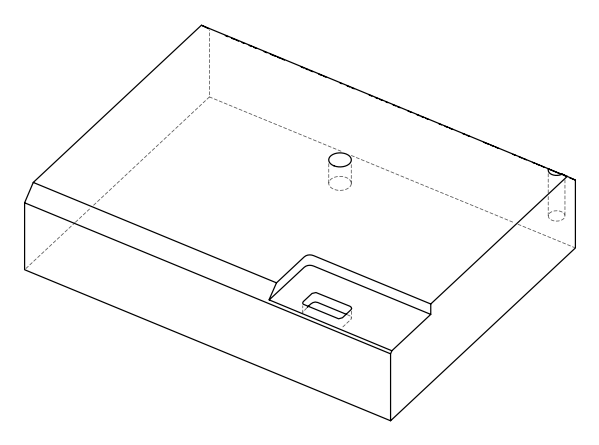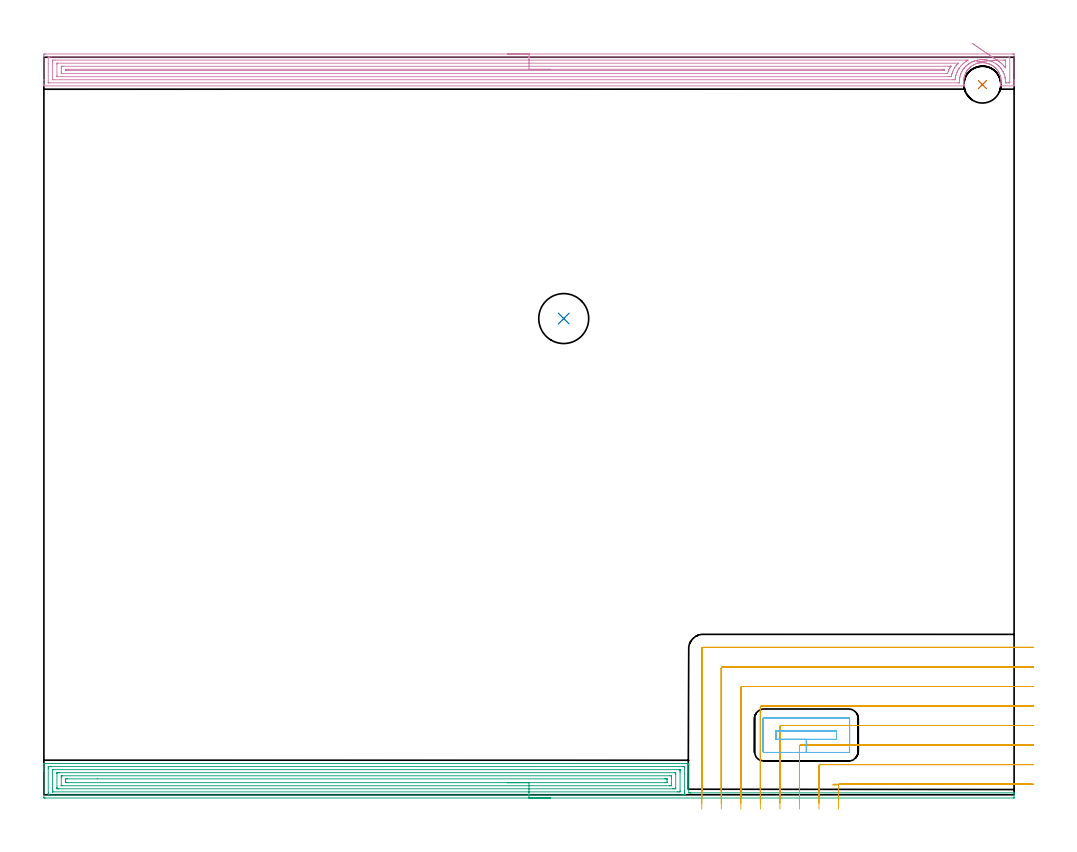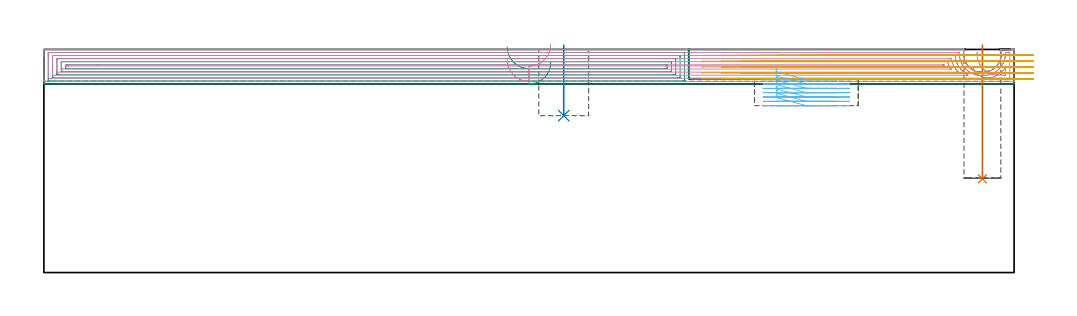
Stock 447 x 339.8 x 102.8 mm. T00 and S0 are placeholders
(PLAN: 6 operations, 4 tool changes, 54.4 min)
(1 INDEXABLE_INSERT_DRILL_BLIND_HOLE_FROM_SOLID | STEP1POCKET | NXT0302_005 | 0.25 min | 13452 mm3)
(2 INDEXABLE_INSERT_DRILL_BLIND_HOLE_FROM_SOLID_1 | STEP1POCKET_1 | UGT0302_002 | 0.13 min | 12654 mm3)
(3 AREA_MILL | FG_CHAMFER_SURFACE | UGT0205_001 | 15.75 min | 54690 mm3)
(4 AREA_MILL_1 | FG_CHAMFER_SURFACE_1 | UGT0205_001 | 21.36 min | 47612 mm3)
(5 MILL_CORNER_NOTCH_RECTANGULAR | CORNER_NOTCH_RECTANGULAR | UGT0201_130 | Follow Part, ap 3, ae 75% | 13.84 min | 132719 mm3)
(6 MILL_RECTANGULAR_POCKET | POCKET_RECTANGULAR_STRAIGHT | UGT0201_126 | Follow Part, ap 2, ae 75% | 3.1 min | 14033 mm3)
(TOOL NXT0302_005 | Index. Insert Drill 17mm [880-D1700L20-05] | D17 PA176 FL85 Z2)
(TOOL UGT0302_002 | Indexable Insert Drill 23mm | D23 PA180 FL50 Z2)
(TOOL UGT0205_001 | Chamfer Mill 20 x 3 x 45 deg. | D20 FL50 Z2)
(TOOL UGT0201_130 | Carbide End Mill 12.0 | D12 FL15 Z4)
(TOOL UGT0201_126 | Carbide End Mill 8.0 | D8 FL15 Z4)
(OP 1 INDEXABLE_INSERT_DRILL_BLIND_HOLE_FROM_SOLID)
G17 G21 G94 G90
T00 M6
G54
G17 G0 G90 X432.4 Y327.2 S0 M3
G43 Z112.8 H1
G94 G81 G98 Z43.2 F250. R104.8
G80
M5
M2
(OP 2 INDEXABLE_INSERT_DRILL_BLIND_HOLE_FROM_SOLID_1)
G17 G21 G94 G90
T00 M6
G54
G17 G0 G90 X239.5 Y219.4 S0 M3
G43 Z112.8 H0
G94 G81 G98 Z72.3 F250. R104.8
G80
M5
M2
(OP 3 AREA_MILL)
G17 G21 G94 G90
T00 M6
G54
G17 G0 G90 X233.5 Y-1.5 S1061 M3
G43 Z112.8 H0
Z96.9
G94 G1 X233.462 Z96.028 F250.
X233.348 Z95.164
X233.159 Z94.312
X232.897 Z93.48
X232.563 Z92.674
X232.16 Z91.9
X231.692 Z91.164
X231.16 Z90.472
X230.571 Z89.829
X229.928 Z89.24
X229.236 Z88.709
X228.5 Z88.24
X227.726 Z87.837
X226.92 Z87.503
X226.088 Z87.241
X225.237 Z87.052
X224.372 Z86.938
X223.5 Z86.9
X0.618
X0.182 Y-1.496 Z86.902
X0.01 Y-1.492 Z86.906
X0. Y-1.317 Z87.081
Y10.69 Z99.085
Y11.3 Z99.694
Y11.844 Z100.241
Y12.181 Z100.577
Y12.726 Z101.122
Y13.063 Z101.458
Y13.738 Z102.137
Y14.052 Z102.451
X0.006 Y14.395 Z102.785
X0.008 Y14.397 Z102.788
X0.171 Y14.4 Z102.8
X296.305
X297.092 Y14.394 Z102.792
X297.094 Y14.387 Z102.784
X297.1 Y13.995 Z102.393
Y0.9 Z89.3
X297.462
X297.645 Y0.903 Z89.297
X297.81 Y0.911 Z89.288
X297.835
X297.925 Y0.9 Z89.3
X297.927
X446.829
X446.99 Y0.897 Z89.289
X447. Y0.761 Z89.161
Y0.512 Z88.911
Y-0.163 Z88.231
Y-1.381 Z87.015
X446.997 Y-1.491 Z86.905
X446.829 Y-1.5 Z86.9
X223.5
Y-0.086 Z88.314
X2.404 Y-0.085 Z88.315
X2.325 Y-0.084 Z88.316
X2.033 Y-0.079 Z88.321
X2.01 Y0.016 Z88.416
X2.003 Y0.233 Z88.633
X2.001 Y0.719 Z89.119
X2. Y1.118 Z89.518
X2.001 Y12.181 Z100.581
X2.003 Y12.577 Z100.977
X2.01 Y12.972 Z101.372
X2.404 Y12.983 Z101.383
X2.484 Y12.984 Z101.384
X3.298 Y12.986 Z101.386
X294.519 Y12.985 Z101.385
X294.598
X294.937 Y12.979 Z101.379
X295.09 Y12.971 Z101.371
X295.093 Y12.883 Z101.283
X295.099 Y12.49 Z100.89
X295.1 Y1.908 Z90.308
X295.102 Y1.601 Z90.001
X295.11 Y1.017 Z89.417
X295.127 Y0.719 Z89.119
X295.179 Y0.533 Z88.933
X295.264 Y0.357 Z88.757
X295.412 Y0.154 Z88.554
X295.565 Y-0.002 Z88.398
X295.631 Y-0.067 Z88.333
X295.412 Y-0.08 Z88.32
X295.331 Y-0.083 Z88.317
X294.519 Y-0.086 Z88.314
X294.44
X223.5
Y1.329 Z89.729
X4.191
X4.099 Y1.33 Z89.73
X4.027 Y1.333 Z89.733
X4.012 Y1.335 Z89.735
X4.008 Y1.359 Z89.759
X4.004 Y1.412 Z89.812
X4.001 Y1.601 Z90.001
X4. Y1.789 Z90.189
X4.001 Y11.3 Z99.7
X4.002 Y11.486 Z99.886
X4.008 Y11.55 Z99.95
X4.011 Y11.566 Z99.966
X4.02 Y11.567 Z99.967
X4.053 Y11.569 Z99.969
X4.191 Y11.571 Z99.971
X292.457
X292.732 Y11.57 Z99.97
X293.007 Y11.566 Z99.966
X293.078 Y11.565 Z99.965
X293.09 Y11.517 Z99.917
X293.095 Y11.42 Z99.82
X293.098 Y11.3 Z99.7
X293.1 Y10.937 Z99.337
Y10.418 Z98.818
Y2.119 Z90.519
X293.096 Y1.601 Z90.001
X293.093 Y1.419 Z89.819
X293.09 Y1.335 Z89.735
X293.003 Y1.333 Z89.733
X292.732 Y1.33 Z89.73
X292.114 Y1.329 Z89.729
X291.839
X223.5
Y2.743 Z91.143
X6.871
X6.606 Y2.744 Z91.144
X6.129 Y2.748 Z91.148
X6.025 Y2.75 Z91.15
X6.01 Y2.932 Z91.332
X6. Y3.341 Z91.741
Y3.364 Z91.764
X6.001 Y9.966 Z98.366
X6.003 Y10.073 Z98.473
X6.007 Y10.126 Z98.526
X6.009 Y10.148 Z98.548
X6.033 Y10.15 Z98.55
X6.245 Y10.154 Z98.554
X6.871 Y10.157 Z98.557
X7.135
X290.681
X290.945 Y10.155 Z98.555
X291.035 Y10.153 Z98.553
X291.081 Y10.151 Z98.551
X291.09 Y9.993 Z98.393
X291.097 Y9.689 Z98.089
X291.099 Y9.536 Z97.936
Y3.212 Z91.612
X291.097 Y3.059 Z91.459
X291.09 Y2.76 Z91.16
X290.945 Y2.75 Z91.15
X290.678 Y2.746 Z91.146
X290.052 Y2.743 Z91.143
X289.788
X223.5
Y4.157 Z92.557
X8.567
X8.387 Y4.159 Z92.559
X8.03 Y4.164 Z92.564
X8.008 Y4.171 Z92.571
X8.006 Y4.179 Z92.579
X8.002 Y4.203 Z92.603
X8.001 Y4.246 Z92.646
X8. Y7.773 Z96.173
X8.002 Y8.42 Z96.82
X8.007 Y8.654 Z97.054
X8.01 Y8.729 Z97.129
X8.298 Y8.737 Z97.137
X8.478 Y8.742 Z97.142
X8.568 Y8.743 Z97.143
X8.657
X288.265
X289.073 Y8.739 Z97.139
X289.078 Y8.737 Z97.137
X289.094 Y8.718 Z97.118
X289.097 Y8.654 Z97.054
X289.1 Y7.831 Z96.231
Y5.185 Z93.585
Y4.304 Z92.704
X289.098 Y4.246 Z92.646
X289.094 Y4.195 Z92.595
X289.091 Y4.171 Z92.571
X289.083 Y4.164 Z92.564
X288.985 Y4.162 Z92.562
X288.625 Y4.158 Z92.558
X288.445 Y4.157 Z92.557
X288.355
X223.5
Y5.571 Z93.971
X11.337
X10.887 Y5.572 Z93.972
X10.444 Y5.575 Z93.975
X10.01 Y5.578 Z93.978
X10.005 Y6.009 Z94.409
X10.001 Y6.446 Z94.846
X10.004 Y6.891 Z95.291
X10.007 Y7.322 Z95.722
X10.444 Y7.325 Z95.725
X10.895 Y7.328 Z95.728
X24.6 Y7.329 Z95.729
X286.035
X286.479 Y7.328 Z95.728
X286.932 Y7.325 Z95.725
X287.069 Y7.322 Z95.722
X287.09 Y7.314 Z95.714
X287.094 Y7.265 Z95.665
X287.099 Y7.161 Z95.561
X287.1 Y6.009 Z94.409
X287.099 Y5.703 Z94.103
X287.096 Y5.626 Z94.026
X287.091 Y5.589 Z93.989
X287.088 Y5.578 Z93.978
X287.069 Y5.577 Z93.977
X286.921 Y5.573 Z93.973
X286.479 Y5.571 Z93.971
X286.029
X223.5
X222.628 Z94.009
X221.764 Z94.123
X220.912 Z94.312
X220.08 Z94.574
X219.274 Z94.908
X218.5 Z95.311
X217.764 Z95.78
X217.072 Z96.311
X216.429 Z96.9
X215.84 Z97.543
X215.309 Z98.235
X214.84 Z98.971
X214.437 Z99.745
X214.103 Z100.551
X213.841 Z101.383
X213.652 Z102.235
X213.538 Z103.1
X213.5 Z103.971
G0 Z112.8
M5
M2
(OP 4 AREA_MILL_1)
G17 G21 G94 G90
T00 M6
G54
G17 G0 G90 X213.5 Y341.3 S1061 M3
G43 Z112.8 H0
Z98.1
G94 G1 X213.538 Z97.228 F250.
X213.652 Z96.364
X213.841 Z95.512
X214.103 Z94.68
X214.437 Z93.874
X214.84 Z93.1
X215.309 Z92.364
X215.84 Z91.672
X216.429 Z91.029
X217.072 Z90.44
X217.764 Z89.908
X218.5 Z89.44
X219.274 Z89.037
X220.08 Z88.703
X220.912 Z88.441
X221.764 Z88.252
X222.628 Z88.138
X223.5 Z88.1
X446.382
X446.92 Y341.295 Z88.103
X446.99 Y341.292 Z88.106
X447. Y341.216 Z88.181
Y329.578 Z99.817
Y329.038 Z100.359
Y328.703 Z100.693
Y328.163 Z101.233
Y327.829 Z101.566
Y327.159 Z102.24
Y326.871 Z102.529
X446.997 Y326.733 Z102.659
X446.99 Y326.602 Z102.788
X446.829 Y326.6 Z102.8
X441.022
X440.751 Y326.604 Z102.79
X440.78 Y326.792 Z102.604
X440.813 Y326.954 Z102.443
X440.844 Y327.107 Z102.291
X440.921 Y327.553 Z101.845
X440.93 Y327.623 Z101.776
X440.953 Y327.966 Z101.434
X440.984 Y328.444 Z100.956
X440.99 Y328.889 Z100.51
X440.968 Y329.334 Z100.065
X440.93 Y329.776 Z99.624
X440.898 Y330. Z99.399
X440.859 Y330.224 Z99.175
X440.81 Y330.452 Z98.947
X440.764 Y330.671 Z98.728
X440.647 Y331.115 Z98.285
X440.583 Y331.313 Z98.087
X440.502 Y331.562 Z97.837
X440.329 Y332.004 Z97.393
X440.037 Y332.651 Z96.747
X439.943 Y332.821 Z96.577
X439.902 Y332.894 Z96.504
X439.627 Y333.345 Z96.053
X439.514 Y333.513 Z95.886
X439.329 Y333.785 Z95.614
X439.144 Y334.033 Z95.366
X438.938 Y334.276 Z95.123
X438.868 Y334.358 Z95.039
X438.578 Y334.675 Z94.724
X438.426 Y334.825 Z94.574
X438.251 Y334.996 Z94.402
X438.045 Y335.176 Z94.223
X437.917 Y335.287 Z94.112
X437.573 Y335.565 Z93.834
X437.389 Y335.699 Z93.699
X437.358 Y335.722 Z93.676
X436.903 Y336.015 Z93.384
X436.465 Y336.273 Z93.125
X436.289 Y336.367 Z93.032
X436.109 Y336.455 Z92.944
X435.573 Y336.684 Z92.712
X435.394 Y336.749 Z92.647
X435.216 Y336.813 Z92.581
X435.128 Y336.846 Z92.55
X434.68 Y336.984 Z92.415
X434.234 Y337.093 Z92.306
X433.787 Y337.179 Z92.22
X433.468 Y337.223 Z92.176
X433.341 Y337.24 Z92.158
X432.983 Y337.272 Z92.125
X432.894 Y337.28 Z92.117
X432.671 Y337.291 Z92.105
X432.447 Y337.296 Z92.098
X432.089 Y337.286 Z92.11
X432.001 Y337.284 Z92.113
X431.788 Y337.267 Z92.126
X431.683 Y337.26 Z92.136
X431.554 Y337.251 Z92.146
X431.196 Y337.204 Z92.189
X431.108 Y337.194 Z92.203
X430.66 Y337.113 Z92.285
X430.215 Y337.009 Z92.389
X429.856 Y336.902 Z92.493
X429.767 Y336.877 Z92.52
X429.322 Y336.719 Z92.679
X428.693 Y336.455 Z92.943
X428.516 Y336.366 Z93.031
X428.429 Y336.322 Z93.075
X427.979 Y336.065 Z93.334
X427.536 Y335.786 Z93.614
X427.232 Y335.564 Z93.832
X427.176 Y335.518 Z93.878
X427.043 Y335.408 Z93.987
X426.73 Y335.15 Z94.249
X426.643 Y335.079 Z94.321
X426.381 Y334.825 Z94.575
X426.227 Y334.676 Z94.724
X426.134 Y334.572 Z94.826
X425.969 Y334.387 Z95.008
X425.836 Y334.241 Z95.158
X425.75 Y334.146 Z95.254
X425.68 Y334.054 Z95.346
X425.601 Y333.95 Z95.446
X425.538 Y333.869 Z95.529
X425.473 Y333.785 Z95.614
X425.335 Y333.582 Z95.817
X425.288 Y333.513 Z95.884
X425.241 Y333.444 Z95.954
X425.173 Y333.345 Z96.054
X425.06 Y333.162 Z96.237
X425.008 Y333.076 Z96.321
X424.943 Y332.971 Z96.428
X424.896 Y332.895 Z96.504
X424.857 Y332.825 Z96.573
X424.85 Y332.812 Z96.587
X424.765 Y332.638 Z96.755
X424.654 Y332.415 Z96.979
X424.469 Y332.004 Z97.394
X424.298 Y331.561 Z97.836
X424.224 Y331.327 Z98.068
X424.156 Y331.113 Z98.283
X423.964 Y330.369 Z99.031
X423.94 Y330.225 Z99.175
X423.876 Y329.78 Z99.62
X423.832 Y329.334 Z100.066
X423.81 Y328.889 Z100.511
X423.812 Y328.444 Z100.956
X423.836 Y327.999 Z101.401
X423.882 Y327.554 Z101.846
X423.92 Y327.293 Z102.107
X423.964 Y327.033 Z102.367
X424.05 Y326.649 Z102.751
X424.057 Y326.609 Z102.791
X424.053 Y326.604 Z102.796
X424.049 Y326.6 Z102.8
X0.171
X0.01 Y326.602 Z102.788
X0.003 Y326.733 Z102.659
X0. Y326.871 Z102.529
Y327.159 Z102.24
Y327.829 Z101.566
Y329.038 Z100.359
Y329.578 Z99.817
Y340.342 Z89.056
X0.006 Y340.946 Z88.451
X0.01 Y341.293 Z88.104
X0.259 Y341.297 Z88.102
X0.618 Y341.3 Z88.1
X223.5
Y339.886 Z89.514
X444.596 Y339.885 Z89.515
X444.787 Y339.884 Z89.516
X444.946 Y339.881 Z89.519
X444.98 Y339.879 Z89.521
X444.99 Y339.862 Z89.538
X444.993 Y339.833 Z89.567
X444.999 Y339.677 Z89.723
Y328.308 Z101.092
X444.995 Y328.176 Z101.224
X444.99 Y328.071 Z101.329
X444.983 Y328.021 Z101.379
X444.947 Y328.02 Z101.38
X444.596 Y328.016 Z101.384
X444.406 Y328.015 Z101.385
X443.703
X443.512
X442.994 Y328.021 Z101.379
X442.968 Y328.022 Z101.378
X442.967 Y328.053 Z101.347
X442.968 Y328.127 Z101.273
X442.972 Y328.268 Z101.132
X442.981 Y328.535 Z100.865
X442.979 Y328.703 Z100.697
X442.959 Y329.431 Z99.969
X442.945 Y329.578 Z99.822
X442.903 Y329.963 Z99.437
X442.838 Y330.423 Z98.977
X442.833 Y330.452 Z98.948
X442.809 Y330.564 Z98.836
X442.616 Y331.327 Z98.073
X442.539 Y331.591 Z97.809
X442.317 Y332.201 Z97.199
X441.968 Y333.025 Z96.375
X441.944 Y333.076 Z96.324
X441.916 Y333.133 Z96.267
X441.425 Y333.95 Z95.45
X441.023 Y334.54 Z94.86
X440.898 Y334.702 Z94.698
X440.797 Y334.825 Z94.575
X440.49 Y335.177 Z94.223
X440.129 Y335.565 Z93.835
X439.99 Y335.699 Z93.701
X439.598 Y336.056 Z93.344
X439.236 Y336.359 Z93.041
X438.963 Y336.573 Z92.827
X438.343 Y336.993 Z92.407
X437.571 Y337.448 Z91.952
X437.449 Y337.511 Z91.889
X436.884 Y337.769 Z91.631
X436.556 Y337.909 Z91.491
X435.813 Y338.175 Z91.225
X435.663 Y338.222 Z91.178
X435.315 Y338.322 Z91.078
X434.769 Y338.449 Z90.951
X434.604 Y338.485 Z90.916
X434.197 Y338.556 Z90.844
X433.876 Y338.601 Z90.799
X433.551 Y338.641 Z90.759
X432.983 Y338.688 Z90.712
X432.594 Y338.703 Z90.697
X432.089 Y338.697 Z90.703
X431.724 Y338.68 Z90.72
X431.196 Y338.637 Z90.763
X430.912 Y338.601 Z90.799
X430.303 Y338.502 Z90.898
X430.148 Y338.474 Z90.926
X429.474 Y338.322 Z91.078
X429.417 Y338.307 Z91.093
X429.409 Y338.304 Z91.096
X428.749 Y338.094 Z91.306
X428.65 Y338.061 Z91.339
X428.516 Y338.01 Z91.39
X428.108 Y337.847 Z91.553
X427.623 Y337.643 Z91.757
X427.489 Y337.579 Z91.821
X427.229 Y337.448 Z91.952
X426.909 Y337.272 Z92.128
X426.84 Y337.232 Z92.168
X426.73 Y337.166 Z92.234
X426.362 Y336.933 Z92.467
X426.168 Y336.808 Z92.592
X425.836 Y336.579 Z92.821
X425.828 Y336.573 Z92.827
X425.35 Y336.175 Z93.225
X424.943 Y335.826 Z93.574
X424.877 Y335.764 Z93.636
X424.811 Y335.699 Z93.701
X424.442 Y335.314 Z94.086
X424.05 Y334.888 Z94.512
X424.02 Y334.853 Z94.547
X423.997 Y334.825 Z94.575
X423.833 Y334.613 Z94.787
X423.375 Y333.95 Z95.45
X423.289 Y333.82 Z95.58
X423.156 Y333.608 Z95.792
X422.965 Y333.263 Z96.137
X422.871 Y333.076 Z96.324
X422.679 Y332.669 Z96.731
X422.48 Y332.201 Z97.199
X422.419 Y332.048 Z97.352
X422.263 Y331.606 Z97.794
X422.197 Y331.391 Z98.009
X422.18 Y331.327 Z98.073
X422.024 Y330.686 Z98.714
X421.974 Y330.452 Z98.948
X421.898 Y329.935 Z99.465
X421.861 Y329.578 Z99.822
X421.83 Y329.127 Z100.273
X421.821 Y328.703 Z100.697
X421.823 Y328.259 Z101.141
X421.826 Y328.103 Z101.297
X421.824 Y328.045 Z101.355
X421.822 Y328.02 Z101.38
X421.808 Y328.019 Z101.381
X421.721 Y328.017 Z101.383
X421.37 Y328.015 Z101.385
X421.18 Y328.014 Z101.386
X2.404 Y328.015 Z101.385
X2.213 Y328.016 Z101.384
X2.054 Y328.019 Z101.381
X2.02 Y328.021 Z101.379
X2.01 Y328.038 Z101.362
X2.007 Y328.067 Z101.333
X2.001 Y328.223 Z101.177
Y339.592 Z89.808
X2.005 Y339.724 Z89.676
X2.01 Y339.829 Z89.571
X2.017 Y339.879 Z89.521
X2.053 Y339.88 Z89.52
X2.404 Y339.884 Z89.516
X2.594 Y339.885 Z89.515
X3.298 Y339.886 Z89.514
X223.5
Y338.472 Z90.928
X424.943 Y338.471 Z90.929
X425.689 Y338.467 Z90.933
X425.706 Y338.465 Z90.935
X425.73 Y338.427 Z90.973
X425.185 Y338.086 Z91.314
X424.943 Y337.932 Z91.468
X424.651 Y337.734 Z91.666
X424.261 Y337.448 Z91.952
X424.143 Y337.356 Z92.044
X424.05 Y337.28 Z92.12
X423.664 Y336.95 Z92.45
X423.237 Y336.573 Z92.827
X423.196 Y336.535 Z92.865
X423.156 Y336.496 Z92.904
X422.764 Y336.083 Z93.317
X422.41 Y335.699 Z93.701
X422.342 Y335.622 Z93.778
X422.263 Y335.526 Z93.874
X421.963 Y335.118 Z94.282
X421.753 Y334.825 Z94.575
X421.599 Y334.6 Z94.8
X421.37 Y334.247 Z95.153
X421.201 Y333.95 Z95.45
X420.955 Y333.482 Z95.918
X420.763 Y333.076 Z96.324
X420.676 Y332.88 Z96.52
X420.476 Y332.399 Z97.001
X420.425 Y332.251 Z97.149
X420.409 Y332.201 Z97.199
X420.219 Y331.578 Z97.822
X420.153 Y331.327 Z98.073
X420.042 Y330.877 Z98.523
X419.963 Y330.452 Z98.948
X419.914 Y330.128 Z99.272
X419.846 Y329.578 Z99.822
X419.83 Y329.453 Z99.947
X419.82 Y329.435 Z99.965
X419.785 Y329.432 Z99.968
X419.734 Y329.43 Z99.97
X419.583 Y329.429 Z99.971
X418.842 Y329.428 Z99.972
X4.342 Y329.429 Z99.971
X4.191 Y329.431 Z99.969
X4.04 Y329.435 Z99.965
X4.009 Y329.439 Z99.961
X4.006 Y329.466 Z99.934
X4.002 Y329.515 Z99.885
X4.001 Y329.578 Z99.822
X4. Y329.764 Z99.636
Y337.635 Z91.765
X4.004 Y338.322 Z91.078
X4.007 Y338.416 Z90.984
X4.01 Y338.457 Z90.943
X4.045 Y338.466 Z90.934
X5.084 Y338.471 Z90.929
X223.5 Y338.472 Z90.928
Y337.057 Z92.343
X421.057
X421.121 Y337.056 Z92.344
X421.217 Y337.052 Z92.348
X421.25 Y337.051 Z92.349
X421.239 Y337.035 Z92.365
X421.202 Y336.99 Z92.41
X421.082 Y336.855 Z92.545
X420.828 Y336.573 Z92.827
X420.666 Y336.387 Z93.013
X420.476 Y336.16 Z93.24
X420.277 Y335.894 Z93.506
X420.136 Y335.699 Z93.701
X419.912 Y335.377 Z94.023
X419.583 Y334.892 Z94.508
X419.481 Y334.725 Z94.675
X419.068 Y333.95 Z95.45
X418.948 Y333.697 Z95.703
X418.69 Y333.126 Z96.274
X418.675 Y333.09 Z96.31
X418.67 Y333.076 Z96.324
X418.444 Y332.442 Z96.958
X418.366 Y332.201 Z97.199
X418.236 Y331.77 Z97.63
X418.119 Y331.327 Z98.073
X418.001 Y330.855 Z98.545
X417.979 Y330.85 Z98.55
X417.92 Y330.847 Z98.553
X417.796 Y330.844 Z98.556
X417.397 Y330.843 Z98.557
X416.903
X6.14
X6.088 Y330.844 Z98.556
X6.034 Y330.847 Z98.553
X6.018 Y330.849 Z98.551
X6.01 Y330.858 Z98.542
X6.008 Y330.906 Z98.494
X6. Y331.304 Z98.096
Y336.573 Z92.827
X6.008 Y336.999 Z92.401
X6.01 Y337.046 Z92.354
X6.081 Y337.05 Z92.35
X6.212 Y337.054 Z92.346
X6.377 Y337.057 Z92.343
X223.5
Y335.643 Z93.757
X417.347
X417.796 Y335.641 Z93.759
X417.857 Y335.639 Z93.761
X417.861 Y335.636 Z93.764
X417.862 Y335.634 Z93.766
X417.857 Y335.623 Z93.777
X417.796 Y335.527 Z93.873
X417.538 Y335.078 Z94.322
X417.397 Y334.825 Z94.575
X417.228 Y334.507 Z94.893
X416.957 Y333.95 Z95.45
X416.94 Y333.913 Z95.487
X416.903 Y333.828 Z95.572
X416.612 Y333.076 Z96.324
X416.315 Y332.264 Z97.136
X415.952 Y332.257 Z97.143
X8.6
X8.225 Y332.261 Z97.139
X8.039 Y332.264 Z97.136
X8.009 Y332.271 Z97.129
X8.006 Y332.304 Z97.096
X8.004 Y332.355 Z97.045
X8. Y332.844 Z96.556
Y333.076 Z96.324
Y334.825 Z94.575
X8.001 Y335.467 Z93.933
X8.004 Y335.56 Z93.84
X8.009 Y335.616 Z93.784
X8.013 Y335.637 Z93.763
X8.031 Y335.638 Z93.762
X8.239 Y335.641 Z93.759
X8.657 Y335.643 Z93.757
X8.715
X223.5
Y334.229 Z95.171
X414.223
X414.833 Y334.227 Z95.173
X414.905 Y334.225 Z95.175
X414.942 Y334.222 Z95.178
X414.968 Y334.213 Z95.187
X414.957 Y334.174 Z95.226
X414.939 Y334.123 Z95.277
X414.868 Y333.95 Z95.45
X414.759 Y333.691 Z95.709
X414.501 Y333.678 Z95.722
X414.223 Y333.674 Z95.726
X413.939 Y333.672 Z95.728
X10.159
X10.078 Y333.673 Z95.727
X10.029 Y333.676 Z95.724
X10.01 Y333.678 Z95.722
X10.008 Y333.69 Z95.71
X10.003 Y333.805 Z95.595
Y333.95 Z95.45
X10.008 Y334.167 Z95.233
X10.01 Y334.216 Z95.184
X10.065 Y334.222 Z95.178
X10.163 Y334.225 Z95.175
X10.444 Y334.228 Z95.172
X11.053 Y334.229 Z95.171
X11.337
X223.5
X224.372 Z95.209
X225.237 Z95.323
X226.088 Z95.512
X226.92 Z95.774
X227.726 Z96.108
X228.5 Z96.511
X229.236 Z96.98
X229.928 Z97.511
X230.571 Z98.1
X231.16 Z98.743
X231.692 Z99.435
X232.16 Z100.171
X232.563 Z100.945
X232.897 Z101.751
X233.159 Z102.583
X233.348 Z103.435
X233.462 Z104.3
X233.5 Z105.171
G0 Z112.8
X429.923 Y337.697
Z101.739
G1 X429.888 Y337.694 Z100.867
X429.929 Y337.697 Z99.996
X430.045 Y337.707 Z99.131
X430.236 Y337.723 Z98.28
X430.5 Y337.746 Z97.449
X430.835 Y337.774 Z96.644
X431.239 Y337.808 Z95.871
X431.708 Y337.848 Z95.137
X432.239 Y337.893 Z94.447
X432.829 Y337.943 Z93.805
X433.471 Y337.997 Z93.218
X434.163 Y338.056 Z92.689
X434.897 Y338.118 Z92.222
X435.669 Y338.183 Z91.822
X436.474 Y338.251 Z91.491
X437.303 Y338.322 Z91.231
X438.153 Y338.393 Z91.045
X439.015 Y338.466 Z90.934
X439.034 Y338.468 Z90.932
X439.085 Y338.47 Z90.93
X439.236 Y338.471 Z90.929
X439.388 Y338.472 Z90.928
X441.916
X442.658 Y338.471 Z90.929
X442.809 Y338.469 Z90.931
X442.96 Y338.465 Z90.935
X442.991 Y338.462 Z90.938
X442.994 Y338.434 Z90.966
X442.998 Y338.385 Z91.015
X442.999 Y338.322 Z91.078
X443. Y338.136 Z91.264
Y335.699 Z93.701
Y335.512 Z93.888
X442.998 Y335.325 Z94.075
X442.991 Y334.952 Z94.448
X442.989 Y334.933 Z94.467
X442.984 Y334.938 Z94.462
X442.948 Y334.985 Z94.415
X442.809 Y335.175 Z94.225
X442.382 Y335.699 Z93.701
X441.916 Y336.215 Z93.185
X441.561 Y336.573 Z92.827
X441.023 Y337.056 Z92.344
X440.806 Y337.236 Z92.164
X440.541 Y337.448 Z91.952
X440.129 Y337.743 Z91.657
X439.888 Y337.906 Z91.494
X439.645 Y338.066 Z91.334
X439.226 Y338.322 Z91.078
X439.177 Y338.356 Z91.044
X439.015 Y338.466 Z90.934
X438.373 Y338.906 Z90.538
X437.706 Y339.363 Z90.212
X437.017 Y339.834 Z89.957
X436.313 Y340.316 Z89.776
X435.598 Y340.806 Z89.671
X434.879 Y341.298 Z89.641
X434.16 Y341.79 Z89.687
X433.447 Y342.278 Z89.809
X432.746 Y342.758 Z90.006
X432.062 Y343.227 Z90.276
X431.399 Y343.681 Z90.617
X430.764 Y344.116 Z91.027
X430.16 Y344.529 Z91.503
X429.593 Y344.917 Z92.04
X429.067 Y345.277 Z92.636
X428.586 Y345.607 Z93.284
X428.153 Y345.903 Z93.981
X427.772 Y346.164 Z94.722
G0 Z112.8
M5
M2
(OP 5 MILL_CORNER_NOTCH_RECTANGULAR)
G17 G21 G94 G90
T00 M6
G54
G17 G0 G90 X450.02 Y4.9 S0 M3
G43 Z112.8 H0
Z100.1
G94 G1 X447.02 F250.
X366.691 F500.
X363.691 Y4.868 F250.
G0 Z112.8
X456. Y13.9
Z100.1
G1 X453.
X357.695 F500.
G3 X357.1 Y13.305 R0.6
G1 Y4.9
X357.099 Y1.9 F250.
G0 Z112.8
X456. Y22.9
Z100.1
G1 X453.
X348.695 F500.
G3 X348.1 Y22.305 R0.6
G1 Y13.305
Y4.9
X348.099 Y1.9 F250.
G0 Z112.8
X456. Y31.9
Z100.1
G1 X453.
X339.695 F500.
G3 X339.1 Y31.305 R0.6
G1 Y22.305
Y4.9
X339.099 Y1.9 F250.
G0 Z112.8
X456. Y40.9
Z100.1
G1 X453.
X330.695 F500.
G3 X330.1 Y40.305 R0.6
G1 Y31.305
Y4.9
X330.099 Y1.9 F250.
G0 Z112.8
X456. Y49.9
Z100.1
G1 X453.
X321.696 F500.
G3 X321.1 Y49.304 R0.6
G1 Y40.305
Y4.9
X321.098 Y1.9 F250.
G0 Z112.8
X456. Y58.9
Z100.1
G1 X453.
X312.696 F500.
G3 X312.1 Y58.304 R0.6
G1 Y49.304
Y4.9
X312.096 Y1.9 F250.
G0 Z112.8
X456. Y67.9
Z100.1
G1 X453.
X303.696 F500.
G3 X303.1 Y67.304 R0.6
G1 Y4.913
Y1.913 F250.
G0 Z112.8
X452.154 Y4.9
Z97.4
G1 X449.154
X366.694 F500.
G3 X366.134 Y4.5 R0.6
G1 X363.134 F250.
G0 Z112.8
X456. Y13.9
Z97.4
G1 X453.
X357.695 F500.
G3 X357.1 Y13.305 R0.6
G1 Y4.5
Y1.5 F250.
G0 Z112.8
X456. Y22.9
Z97.4
G1 X453.
X348.695 F500.
G3 X348.1 Y22.305 R0.6
G1 Y4.5
Y1.5 F250.
G0 Z112.8
X456. Y31.9
Z97.4
G1 X453.
X339.695 F500.
G3 X339.1 Y31.305 R0.6
G1 Y4.5
Y1.5 F250.
G0 Z112.8
X456. Y40.9
Z97.4
G1 X453.
X330.695 F500.
G3 X330.1 Y40.305 R0.6
G1 Y4.5
Y1.5 F250.
G0 Z112.8
X456. Y49.9
Z97.4
G1 X453.
X321.696 F500.
G3 X321.1 Y49.304 R0.6
G1 Y4.5
Y1.5 F250.
G0 Z112.8
X456. Y58.9
Z97.4
G1 X453.
X312.696 F500.
G3 X312.1 Y58.304 R0.6
G1 Y4.5
Y1.5 F250.
G0 Z112.8
X456. Y67.9
Z97.4
G1 X453.
X303.696 F500.
G3 X303.1 Y67.304 R0.6
G1 Y4.5
Y1.5 F250.
G0 Z112.8
X455.253 Y4.9
Z94.7
G1 X452.253
X366.694 F500.
G3 X366.1 Y4.306 R0.6
G1 Y1.8
Y-1.2 F250.
G0 Z112.8
X456. Y13.9
Z94.7
G1 X453.
X357.695 F500.
G3 X357.1 Y13.305 R0.6
G1 Y1.8
Y-1.2 F250.
G0 Z112.8
X456. Y22.9
Z94.7
G1 X453.
X348.695 F500.
G3 X348.1 Y22.305 R0.6
G1 Y1.8
Y-1.2 F250.
G0 Z112.8
X456. Y31.9
Z94.7
G1 X453.
X339.695 F500.
G3 X339.1 Y31.305 R0.6
G1 Y1.8
Y-1.2 F250.
G0 Z112.8
X456. Y40.9
Z94.7
G1 X453.
X330.695 F500.
G3 X330.1 Y40.305 R0.6
G1 Y1.8
Y-1.2 F250.
G0 Z112.8
X456. Y49.9
Z94.7
G1 X453.
X321.696 F500.
G3 X321.1 Y49.304 R0.6
G1 Y1.8
Y-1.2 F250.
G0 Z112.8
X456. Y58.9
Z94.7
G1 X453.
X312.696 F500.
G3 X312.1 Y58.304 R0.6
G1 Y1.8
Y-1.2 F250.
G0 Z112.8
X456. Y67.9
Z94.7
G1 X453.
X303.696 F500.
G3 X303.1 Y67.304 R0.6
G1 Y1.8
Y-1.2 F250.
G0 Z112.8
X455.997 Y4.9
Z92.
G1 X452.997
X366.694 F500.
G3 X366.1 Y4.306 R0.6
G1 Y-0.9
Y-3.9 F250.
G0 Z112.8
X456. Y13.9
Z92.
G1 X453.
X357.695 F500.
G3 X357.1 Y13.305 R0.6
G1 Y-0.9
Y-3.9 F250.
G0 Z112.8
X456. Y22.9
Z92.
G1 X453.
X348.695 F500.
G3 X348.1 Y22.305 R0.6
G1 Y-0.9
Y-3.9 F250.
G0 Z112.8
X456. Y31.9
Z92.
G1 X453.
X339.695 F500.
G3 X339.1 Y31.305 R0.6
G1 Y-0.9
Y-3.9 F250.
G0 Z112.8
X456. Y40.9
Z92.
G1 X453.
X330.695 F500.
G3 X330.1 Y40.305 R0.6
G1 Y-0.9
Y-3.9 F250.
G0 Z112.8
X456. Y49.9
Z92.
G1 X453.
X321.696 F500.
G3 X321.1 Y49.304 R0.6
G1 Y-0.9
Y-3.9 F250.
G0 Z112.8
X456. Y58.9
Z92.
G1 X453.
X312.696 F500.
G3 X312.1 Y58.304 R0.6
G1 Y-0.9
Y-3.9 F250.
G0 Z112.8
X456. Y67.9
Z92.
G1 X453.
X303.696 F500.
G3 X303.1 Y67.304 R0.6
G1 Y-0.9
Y-3.9 F250.
G0 Z112.8
X456. Y4.9
Z89.3
G1 X453.
X366.694 F500.
G3 X366.1 Y4.306 R0.6
G1 Y-3.599
Y-6.599 F250.
G0 Z112.8
X456. Y13.9
Z89.3
G1 X453.
X357.695 F500.
G3 X357.1 Y13.305 R0.6
G1 Y-3.599
Y-6.599 F250.
G0 Z112.8
X456. Y22.9
Z89.3
G1 X453.
X348.695 F500.
G3 X348.1 Y22.305 R0.6
G1 Y-3.599
Y-6.599 F250.
G0 Z112.8
X456. Y31.9
Z89.3
G1 X453.
X339.695 F500.
G3 X339.1 Y31.305 R0.6
G1 Y-3.599
Y-6.599 F250.
G0 Z112.8
X456. Y40.9
Z89.3
G1 X453.
X330.696 F500.
G3 X330.1 Y40.304 R0.6
G1 Y-3.599
Y-6.599 F250.
G0 Z112.8
X456. Y49.9
Z89.3
G1 X453.
X321.696 F500.
G3 X321.1 Y49.304 R0.6
G1 Y-3.599
Y-6.599 F250.
G0 Z112.8
X456. Y58.9
Z89.3
G1 X453.
X312.696 F500.
G3 X312.1 Y58.304 R0.6
G1 Y-3.599
Y-6.599 F250.
G0 Z112.8
X456. Y67.9
Z89.3
G1 X453.
X303.696 F500.
G3 X303.1 Y67.304 R0.6
G1 Y-3.599
Y-6.599 F250.
G0 Z112.8
M5
M2
(OP 6 MILL_RECTANGULAR_POCKET)
G17 G21 G94 G90
T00 M6
G54
G17 G0 G90 X338.132 Y29.5 S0 M3
G43 Z112.8 H0
Z93.846
G94 G1 X337.4 Z93.65 F250.
Y25.5 Z92.578
X351.3 Z88.854
X365.2 F500.
Y29.5
X337.4
Y25.5
X351.3
Y19.5
X370.8
G3 X371.2 Y19.9 R0.4
G1 Y35.1
G3 X370.8 Y35.5 R0.4
G1 X331.8
G3 X331.4 Y35.1 R0.4
G1 Y19.9
G3 X331.8 Y19.5 R0.4
G1 X351.3
X352.3
G0 X338.132 Y29.5 Z91.854
G1 X337.4 Z91.658 F250.
Y25.5 Z90.586
X351.3 Z86.861
X365.2 F500.
Y29.5
X337.4
Y25.5
X351.3
Y19.5
X370.8
G3 X371.2 Y19.9 R0.4
G1 Y35.1
G3 X370.8 Y35.5 R0.4
G1 X331.8
G3 X331.4 Y35.1 R0.4
G1 Y19.9
G3 X331.8 Y19.5 R0.4
G1 X351.3
X352.3
G0 X338.132 Y29.5 Z89.861
G1 X337.4 Z89.665 F250.
Y25.5 Z88.594
X351.3 Z84.869
X365.2 F500.
Y29.5
X337.4
Y25.5
X351.3
Y19.5
X370.8
G3 X371.2 Y19.9 R0.4
G1 Y35.1
G3 X370.8 Y35.5 R0.4
G1 X331.8
G3 X331.4 Y35.1 R0.4
G1 Y19.9
G3 X331.8 Y19.5 R0.4
G1 X351.3
X352.3
G0 X338.132 Y29.5 Z87.869
G1 X337.4 Z87.673 F250.
Y25.5 Z86.601
X351.3 Z82.877
X365.2 F500.
Y29.5
X337.4
Y25.5
X351.3
Y19.5
X370.8
G3 X371.2 Y19.9 R0.4
G1 Y35.1
G3 X370.8 Y35.5 R0.4
G1 X331.8
G3 X331.4 Y35.1 R0.4
G1 Y19.9
G3 X331.8 Y19.5 R0.4
G1 X351.3
X352.3
G0 X338.132 Y29.5 Z85.877
G1 X337.4 Z85.681 F250.
Y25.5 Z84.609
X351.3 Z80.885
X365.2 F500.
Y29.5
X337.4
Y25.5
X351.3
Y19.5
X370.8
G3 X371.2 Y19.9 R0.4
G1 Y35.1
G3 X370.8 Y35.5 R0.4
G1 X331.8
G3 X331.4 Y35.1 R0.4
G1 Y19.9
G3 X331.8 Y19.5 R0.4
G1 X351.3
X352.3
G0 X338.132 Y29.5 Z83.885
G1 X337.4 Z83.689 F250.
Y25.5 Z82.617
X351.3 Z78.892
X365.2 F500.
Y29.5
X337.4
Y25.5
X351.3
Y19.5
X370.8
G3 X371.2 Y19.9 R0.4
G1 Y35.1
G3 X370.8 Y35.5 R0.4
G1 X331.8
G3 X331.4 Y35.1 R0.4
G1 Y19.9
G3 X331.8 Y19.5 R0.4
G1 X351.3
X352.3
G0 X338.132 Y29.5 Z81.892
G1 X337.4 Z81.696 F250.
Y25.5 Z80.624
X351.3 Z76.9
X365.2 F500.
Y29.5
X337.4
Y25.5
X351.3
Y19.5
X370.8
G3 X371.2 Y19.9 R0.4
G1 Y35.1
G3 X370.8 Y35.5 R0.4
G1 X331.8
G3 X331.4 Y35.1 R0.4
G1 Y19.9
G3 X331.8 Y19.5 R0.4
G1 X351.3
X352.3
G0 Z112.8
M5
M2
